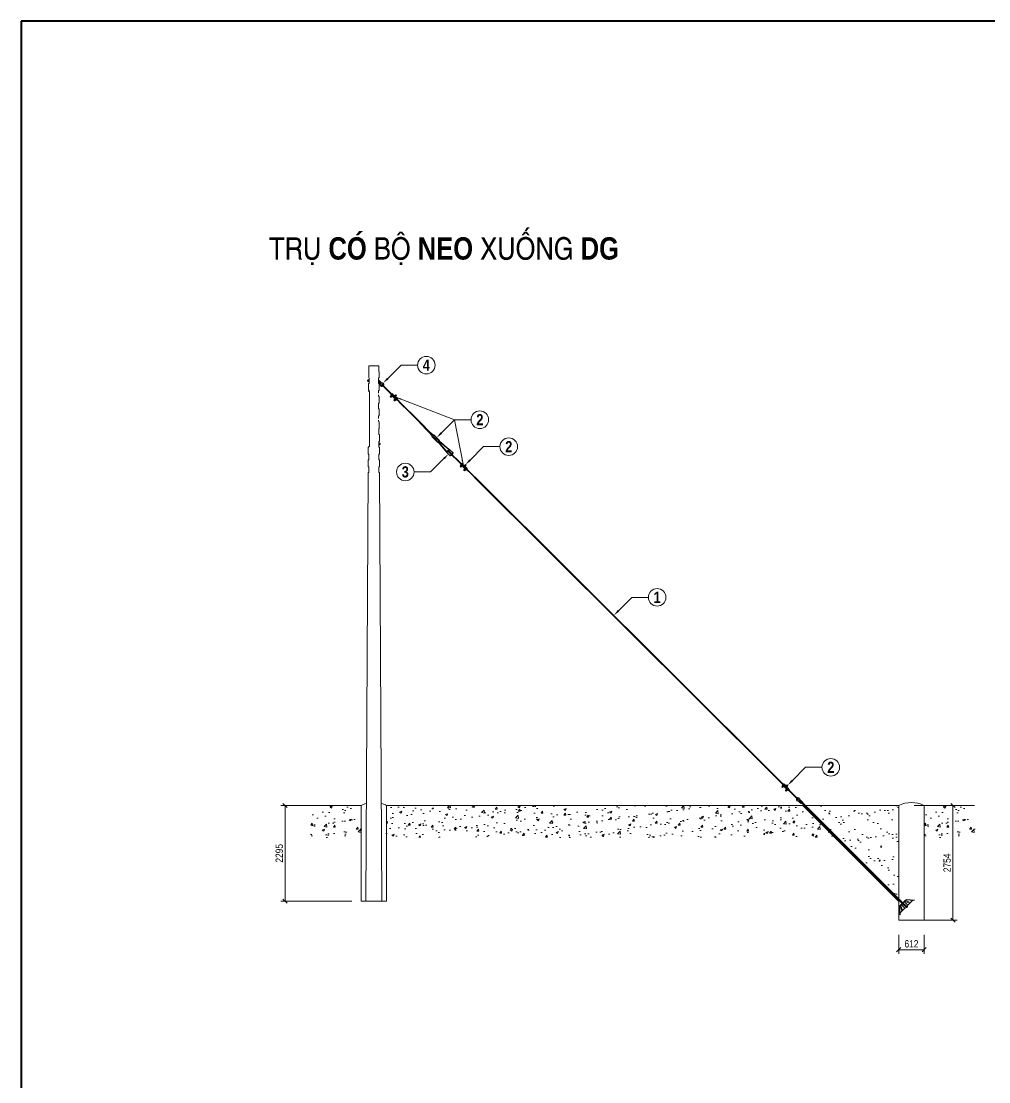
# Model space of a CAD drawing. Header units: millimetres. Extents: x 5654510 to 5731940, y 588357 to 647777.
# Drawn here: x 5682758 to 5687405, y 615711 to 620805 of the extents above; entities that cross this region are included whole.
import ezdxf

# ---------------------------------------------------------------- set-up
doc = ezdxf.new("R2010")
doc.units = ezdxf.units.MM
doc.header["$LTSCALE"] = 120
doc.header["$MEASUREMENT"] = 0
doc.layers.get('Defpoints').update_dxf_attribs({"lineweight": 0})
for name, color, linetype, lineweight in [('Duongchitiet', 3, 'Continuous', 25), ('Duongcoban', 4, 'Continuous', 30), ('Duongkichthuoc', 1, 'Continuous', 0)]:
    doc.layers.add(name, color=color, linetype=linetype, lineweight=lineweight)
doc.styles.get("Standard").update_dxf_attribs({"font": 'VHELVCN.TTF'})
doc.dimstyles.new('ISO-100', dxfattribs={"dimtxt": 35, "dimasz": 20, "dimexe": 20, "dimexo": 70, "dimgap": 10, "dimtad": 1, "dimtoh": 1, "dimdec": 0, "dimlfac": 5, "dimrnd": 1, "dimtxsty": 'Standard', "dimblk": 'OBLIQUE', "dimcen": 2.5, "dimclrd": 1, "dimclre": 1, "dimclrt": 7, "dimadec": 0, "dimazin": 0, "dimtfac": 1, "dimtdec": 0, "dimtmove": 0, "dimatfit": 3, "dimfxl": 1, "dimlwd": 0, "dimlwe": 0, "dimarcsym": 0})

# ---------------------------------------------------------------- blocks, each defined once
blk = doc.blocks.new('_Oblique')
at = {"color": 0, "lineweight": -2}
blk.add_line((-0.5, -0.5), (0.5, 0.5), dxfattribs=at)
blk = doc.blocks.new('*D51')
at = {"layer": 'Defpoints', "color": 0}
for p in [(5686972.1, 616487), (5687094.5, 616487), (5687094.5, 616345.5)]:
    blk.add_point(p, dxfattribs=at)
at = {"layer": 'Duongkichthuoc', "color": 1, "lineweight": 0}
for p, q in [((5686972.1, 616417), (5686972.1, 616325.5)), ((5687094.5, 616417), (5687094.5, 616325.5)), ((5686972.1, 616345.5), (5687094.5, 616345.5))]:
    blk.add_line(p, q, dxfattribs=at)
at = {"layer": 'Duongkichthuoc', "color": 1, "lineweight": 0, "xscale": 20, "yscale": 20, "zscale": 20, "rotation": 180}
blk.add_blockref('_Oblique', (5686972.1, 616345.5), dxfattribs=at)
at = {"layer": 'Duongkichthuoc', "color": 1, "lineweight": 0, "xscale": 20, "yscale": 20, "zscale": 20}
blk.add_blockref('_Oblique', (5687094.5, 616345.5), dxfattribs=at)
at = {"layer": 'Duongkichthuoc', "color": 7, "lineweight": 9, "insert": (5687033.3, 616373.4), "char_height": 35, "attachment_point": 5}
blk.add_mtext('612', dxfattribs=at)
blk = doc.blocks.new('*D52')
at = {"color": 1, "lineweight": 0}
for p, q in [((5687046.4, 617037.8), (5687252.5, 617037.8)), ((5687232.5, 617037.8), (5687232.5, 616487)), ((5687046.4, 616487), (5687252.5, 616487))]:
    blk.add_line(p, q, dxfattribs=at)
at = {"layer": 'Defpoints', "color": 0}
for p in [(5686976.4, 617037.8), (5686976.4, 616487), (5687232.5, 616487)]:
    blk.add_point(p, dxfattribs=at)
at = {"color": 1, "lineweight": 0, "xscale": 20, "yscale": 20, "zscale": 20}
for p, rotation in [((5687232.5, 617037.8), 90), ((5687232.5, 616487), 270)]:
    blk.add_blockref('_Oblique', p, dxfattribs=dict(at, rotation=rotation))
at = {"color": 7, "lineweight": 9, "insert": (5687204.6, 616762.4), "char_height": 35, "attachment_point": 5, "rotation": 90}
blk.add_mtext('2754', dxfattribs=at)
blk = doc.blocks.new('*D55')
at = {"color": 1, "lineweight": 0}
for p, q in [((5684345.2, 617037.8), (5684005.3, 617037.8)), ((5684025.3, 617037.8), (5684025.3, 616578.8)), ((5684345.2, 616578.8), (5684005.3, 616578.8))]:
    blk.add_line(p, q, dxfattribs=at)
at = {"layer": 'Defpoints', "color": 0}
for p in [(5684415.2, 617037.8), (5684025.3, 616578.8), (5684415.2, 616578.8)]:
    blk.add_point(p, dxfattribs=at)
at = {"color": 1, "lineweight": 0, "xscale": 20, "yscale": 20, "zscale": 20}
for p, rotation in [((5684025.3, 617037.8), 90), ((5684025.3, 616578.8), 270)]:
    blk.add_blockref('_Oblique', p, dxfattribs=dict(at, rotation=rotation))
at = {"color": 7, "lineweight": 9, "insert": (5683997.4, 616808.3), "char_height": 35, "attachment_point": 5, "rotation": 90}
blk.add_mtext('2295', dxfattribs=at)

msp = doc.modelspace()

# ---------------------------------------------------------------- hatches: boundary and pattern name
at = {"lineweight": 9}
h = msp.add_hatch(dxfattribs=at)
h.set_pattern_fill('AR-CONC', color=0, scale=15.30081, style=0)
h.set_pattern_definition([(50, (5683080.55, 604581.62), (109.7466, -9.6016), [11.4756, -126.2317]), (355, (5683080.55, 604581.62), (-21.2301, 115.0915), [9.1805, -100.9853]), (100.4514, (5683089.7, 604580.82), (88.5166, 105.4898), [9.7528, -107.2804]), (46.1842, (5683080.55, 604612.22), (163.2965, -25.3257), [17.2134, -189.3475]), (96.6356, (5683094.16, 604610.1), (143.011, 149.048), [14.6291, -160.9206]), (351.1842, (5683080.55, 604612.22), (143.0108, 149.048), [13.7707, -151.478]), (21, (5683095.85, 604604.57), (91.3316, -61.60395), [11.4756, -126.2317]), (326, (5683095.85, 604604.57), (37.2292, 110.9538), [9.1805, -100.9853]), (71.4514, (5683103.46, 604599.43), (128.5609, 49.3498), [9.7528, -107.2804]), (37.5, (5683080.552, 604581.616), (1.86056, 50.93546), [0, -99.76128, 0, -102.51543, 0, -101.36786]), (7.5, (5683080.55, 604581.616), (40.25177, 60.34819), [0, -58.4491, 0, -97.46616, 0, -38.63454]), (327.5, (5683046.43, 604581.616), (81.67916, -3.45108), [0, -38.25202, 0, -119.3463, 0, -158.36338]), (317.5, (5683031.13, 604581.616), (89.2322, 15.31687), [0, -49.72763, 0, -79.2582, 0, -112.46095])])
h.paths.add_polyline_path([(5684148.84, 617037.79), (5684390.39, 617037.79), (5684390.39, 616884.78), (5684148.84, 616884.78)])
h = msp.add_hatch(dxfattribs=at)
h.set_pattern_fill('AR-CONC', color=0, scale=15.30081, style=0)
h.set_pattern_definition([(50, (5680958.71, 604581.62), (109.7466, -9.6016), [11.4756, -126.2317]), (355, (5680958.71, 604581.62), (-21.2301, 115.0915), [9.1805, -100.9853]), (100.4514, (5680967.86, 604580.82), (88.5166, 105.4898), [9.7528, -107.2804]), (46.1842, (5680958.71, 604612.22), (163.2965, -25.3257), [17.2134, -189.3475]), (96.6356, (5680972.32, 604610.1), (143.011, 149.048), [14.6291, -160.9206]), (351.1842, (5680958.71, 604612.22), (143.0108, 149.048), [13.7707, -151.478]), (21, (5680974.01, 604604.57), (91.3316, -61.60395), [11.4756, -126.2317]), (326, (5680974.01, 604604.57), (37.2292, 110.9538), [9.1805, -100.9853]), (71.4514, (5680981.62, 604599.43), (128.5609, 49.3498), [9.7528, -107.2804]), (37.5, (5680958.712, 604581.616), (1.86056, 50.93546), [0, -99.76128, 0, -102.51543, 0, -101.36786]), (7.5, (5680958.71, 604581.616), (40.25177, 60.34819), [0, -58.4491, 0, -97.46616, 0, -38.63454]), (327.5, (5680924.59, 604581.616), (81.67916, -3.45108), [0, -38.25202, 0, -119.34632, 0, -158.36338]), (317.5, (5680909.29, 604581.616), (89.2322, 15.31687), [0, -49.72763, 0, -79.2582, 0, -112.46095])])
h.paths.add_polyline_path([(5684512.8, 617037.79), (5686511.86, 617037.79), (5686664.87, 616884.78), (5684512.8, 616884.78)])
h = msp.add_hatch(dxfattribs=at)
h.set_pattern_fill('AR-SAND', color=0, scale=45.902429, style=0)
h.set_pattern_definition([(37.5, (5680958.71, 604581.616), (-2.89155, 88.4459), [0, -69.7717, 0, -78.03413, 0, -74.59145]), (7.5, (5680958.71, 604581.62), (81.237, 129.5434), [0, -37.64, 0, -62.88633, 0, -24.09878]), (327.5, (5680902.25, 604581.616), (142.94668, 0.25976), [0, -22.9512, 0, -82.62437, 0, -107.8707]), (317.5, (5680902.25, 604581.62), (137.9885, 40.2874), [0, -11.4756, 0, -54.16487, 0, -61.96828])])
h.paths.add_polyline_path([(5686972.12, 617037.79), (5686511.86, 617037.79), (5686972.12, 616577.52)])
h = msp.add_hatch(dxfattribs=at)
h.set_pattern_fill('AR-CONC', color=0, scale=15.30081, style=0)
h.set_pattern_definition([(50, (5686026.24, 604581.62), (109.7466, -9.6016), [11.4756, -126.2317]), (355, (5686026.24, 604581.62), (-21.2301, 115.0915), [9.1805, -100.9853]), (100.4514, (5686035.39, 604580.82), (88.5166, 105.4898), [9.7528, -107.2804]), (46.1842, (5686026.24, 604612.22), (163.2965, -25.3257), [17.2134, -189.3475]), (96.6356, (5686039.85, 604610.1), (143.011, 149.048), [14.6291, -160.9206]), (351.1842, (5686026.24, 604612.22), (143.0108, 149.048), [13.7707, -151.478]), (21, (5686041.54, 604604.57), (91.3316, -61.60395), [11.4756, -126.2317]), (326, (5686041.54, 604604.57), (37.2292, 110.9538), [9.1805, -100.9853]), (71.4514, (5686049.15, 604599.43), (128.5609, 49.3498), [9.7528, -107.2804]), (37.5, (5686026.242, 604581.616), (1.86056, 50.93546), [0, -99.76128, 0, -102.51543, 0, -101.36786]), (7.5, (5686026.24, 604581.616), (40.25177, 60.34819), [0, -58.4491, 0, -97.46616, 0, -38.63454]), (327.5, (5685992.12, 604581.616), (81.67916, -3.45108), [0, -38.25202, 0, -119.3463, 0, -158.36338]), (317.5, (5685976.82, 604581.616), (89.2322, 15.31687), [0, -49.72763, 0, -79.2582, 0, -112.46095])])
h.paths.add_polyline_path([(5687094.53, 617037.79), (5687336.08, 617037.79), (5687336.08, 616884.78), (5687094.53, 616884.78)])

# ---------------------------------------------------------------- linework, layer by layer
at = {"color": 0, "lineweight": 9}
for p, q in [((5686511.86, 617037.79), (5686972.12, 616577.52)), ((5686972.12, 617037.79), (5686972.12, 616486.96)), ((5687094.53, 616486.96), (5687094.53, 617037.79)), ((5686972.12, 616486.96), (5687094.53, 616486.96))]:
    msp.add_line(p, q, dxfattribs=at)
at = {"lineweight": 40}
msp.add_lwpolyline([(5682758.16, 620804.81), (5682758.16, 610617.12), (5697166.47, 610617.12), (5697166.47, 620804.81)], close=True, dxfattribs=at)
at = {"color": 0, "lineweight": 9}
msp.add_circle((5685812.12, 618037.73), 42.3, dxfattribs=at)
msp.add_arc((5687033.32, 616913.49), 138.55, 63.7841, 116.2159, dxfattribs=at)
at = {"layer": 'Duongchitiet', "color": 0, "lineweight": 9}
for p, q in [((5684427.11, 619149.3), (5684426.8, 619094.22)), ((5684427.11, 619149.3), (5684476.07, 619149.3)), ((5684476.07, 619149.3), (5684476.39, 619094.22)), ((5684421.56, 619081.35), (5684421.25, 619081.04)), ((5684421.25, 619076.76), (5684421.25, 619081.04)), ((5684421.56, 619076.45), (5684421.25, 619076.76)), ((5684421.56, 619081.35), (5684424.76, 619081.35)), ((5684424.76, 619076.45), (5684421.56, 619076.45)), ((5684424.76, 619082.08), (5684424.76, 619075.72)), ((5684428.68, 619083.14), (5684425.09, 619083.14)), ((5684428.68, 619081.02), (5684425.09, 619081.02)), ((5684428.68, 619076.78), (5684425.09, 619076.78)), ((5684428.68, 619074.66), (5684425.09, 619074.66)), ((5684426.63, 619063.62), (5684426.45, 619033.01)), ((5684426.63, 619063.62), (5684429.7, 619066.66)), ((5684426.8, 619094.22), (5684429.84, 619091.14)), ((5684429.01, 619071.25), (5684429.01, 619086.55)), ((5684429.01, 619086.55), (5684429.77, 619086.55)), ((5684429.01, 619082.08), (5684429.01, 619075.72)), ((5684429.77, 619071.25), (5684429.01, 619071.25)), ((5684429.73, 619071.25), (5684429.7, 619066.66)), ((5684429.84, 619091.14), (5684429.77, 619078.9)), ((5684429.77, 619086.55), (5684429.77, 619071.25)), ((5684476.39, 619094.22), (5684473.34, 619091.14)), ((5684473.34, 619091.14), (5684473.48, 619066.66)), ((5684476.56, 619063.62), (5684473.48, 619066.66)), ((5684483.71, 619066.16), (5684473.96, 619075.91)), ((5684479.49, 619070.38), (5684476.03, 619066.92)), ((5684480.25, 619062.7), (5684476.03, 619066.92)), ((5684476.56, 619063.62), (5684476.73, 619033.01)), ((5684477.42, 619079.38), (5684487.18, 619069.62)), ((5684483.71, 619066.16), (5684479.39, 619070.49)), ((5684481.04, 619061.33), (5684482.21, 619056.99)), ((5684485.77, 619062.6), (5684486.94, 619058.25)), ((5684487.28, 619064.1), (5684491.62, 619062.94)), ((5684488.55, 619068.83), (5684492.89, 619067.67)), ((5684491.37, 619057), (5684534.73, 619013.81)), ((5684536.24, 619015.33), (5684492.88, 619058.51)), ((5684426.45, 619033.01), (5684429.5, 619029.94)), ((5684426.49, 619025.63), (5684430.16, 619025.63)), ((5684429.5, 619029.94), (5684429.47, 619025.63)), ((5684430.16, 619025.63), (5684430.16, 618762.46)), ((5684430.16, 619025.63), (5684430.16, 618762.46)), ((5684476.73, 619033.01), (5684473.69, 619029.94)), ((5684473.69, 619029.94), (5684473.76, 619017.7)), ((5684473.8, 619010.05), (5684473.83, 619005.46)), ((5684476.9, 619002.41), (5684473.83, 619005.46)), ((5684533.98, 619005.45), (5684530.71, 619002.17)), ((5684530.71, 619001.73), (5684534.2, 619005.23)), ((5684535.47, 619009.49), (5684532.94, 619006.94)), ((5684535.33, 619014.41), (5684533.17, 619012.24)), ((5684533.17, 619012.24), (5684561.36, 618984.17)), ((5684537.97, 619001.47), (5684533.46, 619005.96)), ((5684536.97, 619007.99), (5684534.44, 619005.45)), ((5684563.52, 618986.34), (5684535.33, 619014.41)), ((5684537.8, 619016.89), (5684535.64, 619014.72)), ((5684535.64, 619014.72), (5684563.83, 618986.65)), ((5684540.96, 619004.48), (5684536.46, 619008.97)), ((5684539.98, 619005), (5684537.45, 619002.45)), ((5684565.99, 618988.82), (5684537.8, 619016.89)), ((5684549.28, 619005.92), (5684551.81, 619008.47)), ((5684549.8, 619004.94), (5684554.31, 619000.45)), ((5684550.78, 619004.43), (5684553.32, 619006.97)), ((5684552.8, 619007.95), (5684557.3, 619003.46)), ((5684556.58, 619010.71), (5684553.32, 619007.43)), ((5684557.02, 619010.72), (5684553.53, 619007.22)), ((5684560.05, 619007.69), (5684556.57, 619004.2)), ((5684556.58, 619010.71), (5684557.02, 619010.72)), ((5684556.78, 619003.98), (5684560.05, 619007.26)), ((5684560.05, 619007.69), (5684557.02, 619010.72)), ((5684560.05, 619007.26), (5684560.05, 619007.69)), ((5684477.08, 618971.81), (5684474.03, 618968.73)), ((5684474.03, 618968.73), (5684474.17, 618944.25)), ((5684476.9, 619002.41), (5684477.08, 618971.81)), ((5684530.71, 619002.17), (5684530.71, 619001.73)), ((5684530.71, 619001.73), (5684533.75, 618998.71)), ((5684533.75, 618998.71), (5684537.23, 619002.21)), ((5684534.18, 618998.71), (5684533.75, 618998.71)), ((5684534.18, 618998.71), (5684537.45, 619001.99)), ((5684541.48, 619003.5), (5684538.95, 619000.96)), ((5684550.43, 618995.06), (5684544.42, 619001.04)), ((5684551.41, 618988.09), (5684548.14, 618984.81)), ((5684548.14, 618984.38), (5684551.62, 618987.87)), ((5684548.14, 618984.81), (5684548.14, 618984.38)), ((5684548.14, 618984.38), (5684551.18, 618981.35)), ((5684552.9, 618992.13), (5684550.37, 618989.59)), ((5684555.39, 618984.12), (5684550.89, 618988.61)), ((5684551.18, 618981.35), (5684554.66, 618984.85)), ((5684551.61, 618981.35), (5684551.18, 618981.35)), ((5684551.61, 618981.35), (5684554.88, 618984.63)), ((5684554.4, 618990.63), (5684551.87, 618988.09)), ((5684553.79, 619001.44), (5684556.32, 619003.98)), ((5684558.39, 618987.13), (5684553.88, 618991.61)), ((5684557.41, 618987.64), (5684554.87, 618985.1)), ((5684555.29, 618999.94), (5684557.82, 619002.48)), ((5684558.91, 618986.15), (5684556.38, 618983.6)), ((5684557.76, 618997.01), (5684563.77, 618991.03)), ((5684561.36, 618984.17), (5684563.52, 618986.34)), ((5684562.92, 618985.74), (5684581.51, 618967.22)), ((5684563.83, 618986.65), (5684565.99, 618988.82)), ((5684582.62, 618969.13), (5684564.43, 618987.25)), ((5684582.62, 618969.13), (5684564.43, 618987.25)), ((5684582.59, 618969.09), (5684581.5, 618967.2)), ((5684581.73, 618967), (5684583.14, 618965.6)), ((5684582.85, 618968.94), (5684581.76, 618967.05)), ((5684584.25, 618967.52), (5684582.84, 618968.92)), ((5684584.25, 618967.52), (5684582.84, 618968.92)), ((5684584.21, 618967.47), (5684583.13, 618965.58)), ((5684583.35, 618965.38), (5684584.76, 618963.98)), ((5684584.48, 618967.32), (5684583.39, 618965.43)), ((5684585.88, 618965.9), (5684584.47, 618967.3)), ((5684585.84, 618965.85), (5684584.75, 618963.96)), ((5684584.98, 618963.76), (5684586.39, 618962.36)), ((5684586.1, 618965.7), (5684585.02, 618963.81)), ((5684587.5, 618964.28), (5684586.09, 618965.68)), ((5684587.47, 618964.23), (5684586.38, 618962.34)), ((5684586.61, 618962.14), (5684588.02, 618960.74)), ((5684587.73, 618964.08), (5684586.64, 618962.19)), ((5684589.13, 618962.66), (5684587.72, 618964.06)), ((5684589.09, 618962.61), (5684588, 618960.72)), ((5684588.23, 618960.52), (5684589.64, 618959.12)), ((5684589.36, 618962.46), (5684588.27, 618960.57)), ((5684590.75, 618961.04), (5684589.35, 618962.44)), ((5684590.72, 618960.99), (5684589.63, 618959.1)), ((5684589.86, 618958.91), (5684591.27, 618957.5)), ((5684590.98, 618960.84), (5684589.9, 618958.95)), ((5684592.38, 618959.42), (5684590.97, 618960.82)), ((5684592.34, 618959.37), (5684591.26, 618957.48)), ((5684591.48, 618957.29), (5684592.89, 618955.88)), ((5684592.61, 618959.22), (5684591.52, 618957.33)), ((5684594.01, 618957.8), (5684592.6, 618959.2)), ((5684593.97, 618957.75), (5684592.88, 618955.86)), ((5684593.11, 618955.67), (5684594.52, 618954.26)), ((5684594.24, 618957.6), (5684593.15, 618955.71)), ((5684595.63, 618956.18), (5684594.22, 618957.58)), ((5684595.6, 618956.13), (5684594.51, 618954.24)), ((5684594.74, 618954.05), (5684596.15, 618952.64)), ((5684595.86, 618955.98), (5684594.77, 618954.09)), ((5684597.26, 618954.56), (5684595.85, 618955.96)), ((5684597.22, 618954.52), (5684596.14, 618952.62)), ((5684597.49, 618954.36), (5684596.4, 618952.47)), ((5684598.89, 618952.94), (5684597.48, 618954.34)), ((5684477.25, 618941.21), (5684474.17, 618944.25)), ((5684477.42, 618910.61), (5684474.38, 618907.53)), ((5684474.38, 618907.53), (5684474.44, 618896.35)), ((5684477.25, 618941.21), (5684477.42, 618910.61)), ((5684596.36, 618952.43), (5684597.77, 618951.02)), ((5684598.85, 618952.9), (5684597.76, 618951)), ((5684597.99, 618950.81), (5684599.4, 618949.4)), ((5684597.99, 618950.81), (5684599.4, 618949.4)), ((5684599.11, 618952.74), (5684598.03, 618950.85)), ((5684600.51, 618951.32), (5684599.1, 618952.72)), ((5684600.47, 618951.28), (5684599.39, 618949.38)), ((5684599.62, 618949.19), (5684646.28, 618902.72)), ((5684600.74, 618951.12), (5684599.65, 618949.23)), ((5684647.79, 618904.23), (5684600.73, 618951.1)), ((5684698.33, 618850.87), (5684646.28, 618902.71)), ((5684699.45, 618852.79), (5684647.79, 618904.23)), ((5684474.49, 618888.7), (5684474.52, 618883.05)), ((5684477.6, 618880.01), (5684474.52, 618883.05)), ((5684477.6, 618880.01), (5684477.77, 618849.41)), ((5684697.23, 618848.94), (5684693.59, 618852.57)), ((5684699.41, 618852.74), (5684697.21, 618848.91)), ((5684699.68, 618852.59), (5684697.48, 618848.76)), ((5684701.07, 618851.17), (5684699.67, 618852.57)), ((5684477.77, 618849.41), (5684474.73, 618846.33)), ((5684474.73, 618846.33), (5684474.87, 618821.85)), ((5684477.94, 618818.81), (5684474.87, 618821.85)), ((5684477.94, 618818.81), (5684478.12, 618788.21)), ((5684698.85, 618847.32), (5684697.45, 618848.72)), ((5684699.96, 618849.25), (5684698.56, 618850.64)), ((5684701.04, 618851.12), (5684698.84, 618847.29)), ((5684700.48, 618845.71), (5684699.08, 618847.1)), ((5684701.3, 618850.97), (5684699.1, 618847.14)), ((5684701.58, 618847.63), (5684700.18, 618849.02)), ((5684702.66, 618849.5), (5684700.46, 618845.68)), ((5684702.11, 618844.09), (5684700.7, 618845.48)), ((5684702.93, 618849.35), (5684700.73, 618845.52)), ((5684702.7, 618849.55), (5684701.29, 618850.95)), ((5684703.21, 618846.01), (5684701.81, 618847.4)), ((5684704.29, 618847.89), (5684702.09, 618844.06)), ((5684703.73, 618842.47), (5684702.33, 618843.86)), ((5684704.56, 618847.73), (5684702.35, 618843.9)), ((5684704.33, 618847.93), (5684702.92, 618849.33)), ((5684704.84, 618844.39), (5684703.44, 618845.78)), ((5684705.92, 618846.27), (5684703.72, 618842.44)), ((5684705.36, 618840.85), (5684703.96, 618842.24)), ((5684706.18, 618846.11), (5684703.98, 618842.28)), ((5684705.95, 618846.31), (5684704.54, 618847.71)), ((5684706.46, 618842.77), (5684705.06, 618844.16)), ((5684707.54, 618844.65), (5684705.34, 618840.82)), ((5684706.99, 618839.23), (5684705.58, 618840.62)), ((5684707.81, 618844.49), (5684705.61, 618840.66)), ((5684707.58, 618844.69), (5684706.17, 618846.09)), ((5684708.09, 618841.15), (5684706.69, 618842.54)), ((5684709.17, 618843.03), (5684706.97, 618839.2)), ((5684708.61, 618837.61), (5684707.21, 618839)), ((5684709.43, 618842.87), (5684707.23, 618839.04)), ((5684709.21, 618843.07), (5684707.8, 618844.47)), ((5684709.72, 618839.53), (5684708.31, 618840.92)), ((5684710.8, 618841.41), (5684708.59, 618837.58)), ((5684710.24, 618835.99), (5684708.84, 618837.38)), ((5684711.06, 618841.25), (5684708.86, 618837.42)), ((5684710.83, 618841.45), (5684709.42, 618842.85)), ((5684711.34, 618837.91), (5684709.94, 618839.3)), ((5684712.42, 618839.79), (5684710.22, 618835.96)), ((5684711.86, 618834.37), (5684710.46, 618835.76)), ((5684712.69, 618839.63), (5684710.49, 618835.81)), ((5684712.46, 618839.83), (5684711.05, 618841.23)), ((5684712.97, 618836.29), (5684711.57, 618837.69)), ((5684714.05, 618838.17), (5684711.85, 618834.34)), ((5684713.49, 618832.75), (5684712.09, 618834.14)), ((5684714.31, 618838.02), (5684712.11, 618834.19)), ((5684714.08, 618838.21), (5684712.68, 618839.61)), ((5684714.59, 618834.67), (5684713.19, 618836.07)), ((5684715.67, 618836.55), (5684713.47, 618832.72)), ((5684715.12, 618831.13), (5684713.71, 618832.53)), ((5684715.94, 618836.4), (5684713.74, 618832.57)), ((5684715.71, 618836.59), (5684714.3, 618838)), ((5684715.2, 618831.05), (5684714.53, 618831.71)), ((5684716.22, 618833.05), (5684714.82, 618834.45)), ((5684717.3, 618834.93), (5684715.1, 618831.1)), ((5684715.6, 618830.65), (5684715.34, 618830.91)), ((5684717.57, 618834.78), (5684715.36, 618830.95)), ((5684730.96, 618812.91), (5684715.86, 618830.34)), ((5684717.34, 618834.97), (5684715.93, 618836.38)), ((5684716.71, 618832.56), (5684716.44, 618832.83)), ((5684716.71, 618832.56), (5684716.44, 618832.83)), ((5684732.58, 618814.31), (5684717.48, 618831.74)), ((5684735.03, 618816.77), (5684717.53, 618831.8)), ((5684718.22, 618834.08), (5684717.55, 618834.75)), ((5684736.43, 618818.39), (5684718.93, 618833.42)), ((5684739.21, 618818.8), (5684730.57, 618810.12)), ((5684730.57, 618810.12), (5684758.76, 618782.05)), ((5684732.12, 618811.68), (5684731.84, 618811.97)), ((5684733.63, 618813.2), (5684733.35, 618813.48)), ((5684736.14, 618815.72), (5684735.86, 618816.01)), ((5684737.65, 618817.24), (5684737.37, 618817.52)), ((5684767.39, 618790.72), (5684739.21, 618818.8)), ((5684747.88, 618804.52), (5684744.88, 618801.51)), ((5684744.88, 618801.51), (5684745.99, 618797.42)), ((5684751.97, 618803.43), (5684747.88, 618804.52)), ((5684753.08, 618799.33), (5684751.97, 618803.43)), ((5684424.9, 618757.6), (5684424.72, 618727)), ((5684424.9, 618757.6), (5684427.97, 618760.65)), ((5684430.16, 618762.46), (5684426.49, 618762.46)), ((5684427.98, 618762.46), (5684427.97, 618760.65)), ((5684478.12, 618788.21), (5684475.07, 618785.13)), ((5684475.07, 618785.13), (5684475.13, 618774.37)), ((5684475.9, 618782.02), (5684475.13, 618782.02)), ((5684475.13, 618782.02), (5684475.13, 618766.72)), ((5684475.13, 618766.72), (5684475.9, 618766.72)), ((5684475.18, 618766.72), (5684475.21, 618760.65)), ((5684478.29, 618757.6), (5684475.21, 618760.65)), ((5684475.9, 618766.72), (5684475.9, 618782.02)), ((5684475.9, 618777.55), (5684475.9, 618771.19)), ((5684476.23, 618778.61), (5684479.82, 618778.61)), ((5684476.23, 618776.49), (5684479.82, 618776.49)), ((5684476.23, 618772.25), (5684479.82, 618772.25)), ((5684476.23, 618770.13), (5684479.82, 618770.13)), ((5684478.29, 618757.6), (5684478.46, 618727)), ((5684480.14, 618777.55), (5684480.14, 618771.19)), ((5684482.03, 618776.61), (5684480.14, 618776.61)), ((5684480.14, 618771.71), (5684482.03, 618771.71)), ((5684482.03, 618776.61), (5684482.34, 618776.3)), ((5684482.03, 618771.71), (5684482.34, 618772.02)), ((5684482.34, 618772.02), (5684482.34, 618776.3)), ((5684745.99, 618797.42), (5684750.09, 618796.33)), ((5684750.09, 618796.33), (5684753.08, 618799.33)), ((5684758.76, 618782.05), (5684767.39, 618790.72)), ((5684760.3, 618783.6), (5684801.16, 618735.65)), ((5684761.82, 618785.13), (5684802.19, 618737.75)), ((5684764.33, 618787.65), (5684811.87, 618747.47)), ((5684765.85, 618789.17), (5684813.96, 618748.51)), ((5684424.55, 618696.4), (5684427.63, 618699.44)), ((5684424.72, 618727), (5684427.77, 618723.93)), ((5684427.77, 618723.93), (5684427.63, 618699.44)), ((5684478.46, 618727), (5684475.42, 618723.93)), ((5684475.42, 618723.93), (5684475.56, 618699.44)), ((5684478.64, 618696.4), (5684475.56, 618699.44)), ((5684801.68, 618734.12), (5684818.19, 618717.67)), ((5684815.86, 618747.64), (5684802.03, 618733.77)), ((5684809.65, 618736.12), (5684822.83, 618723.03)), ((5684810.8, 618737.34), (5684869.85, 618678.53)), ((5684871.36, 618680.05), (5684812.38, 618738.79)), ((5684813.54, 618740.02), (5684826.69, 618726.9)), ((5684832.01, 618731.55), (5684815.5, 618747.99)), ((5684822.83, 618723.03), (5684817.84, 618718.02)), ((5684831.66, 618731.9), (5684826.68, 618726.9)), ((5684424.55, 618696.4), (5684424.38, 618665.8)), ((5684424.38, 618665.8), (5684427.42, 618662.72)), ((5684427.42, 618662.72), (5684427.28, 618638.24)), ((5684478.81, 618665.8), (5684475.77, 618662.72)), ((5684475.77, 618662.72), (5684475.9, 618638.24)), ((5684478.64, 618696.4), (5684478.81, 618665.8)), ((5684869.1, 618670.17), (5684865.83, 618666.89)), ((5684865.83, 618666.46), (5684869.32, 618669.96)), ((5684865.83, 618666.89), (5684865.83, 618666.46)), ((5684865.83, 618666.46), (5684868.87, 618663.44)), ((5684870.59, 618674.21), (5684868.06, 618671.67)), ((5684870.45, 618679.14), (5684868.29, 618676.97)), ((5684868.29, 618676.97), (5684896.48, 618648.9)), ((5684873.09, 618666.2), (5684868.58, 618670.69)), ((5684868.87, 618663.44), (5684872.35, 618666.93)), ((5684869.3, 618663.44), (5684868.87, 618663.44)), ((5684869.3, 618663.44), (5684872.57, 618666.72)), ((5684872.1, 618672.72), (5684869.56, 618670.17)), ((5684898.64, 618651.06), (5684870.45, 618679.14)), ((5684872.92, 618681.62), (5684870.77, 618679.45)), ((5684870.77, 618679.45), (5684898.95, 618651.38)), ((5684876.08, 618669.21), (5684871.58, 618673.7)), ((5684875.1, 618669.72), (5684872.57, 618667.18)), ((5684901.11, 618653.55), (5684872.92, 618681.62)), ((5684876.6, 618668.23), (5684874.07, 618665.69)), ((5684885.55, 618659.78), (5684879.54, 618665.77)), ((5684886.53, 618652.82), (5684883.26, 618649.54)), ((5684883.26, 618649.1), (5684886.74, 618652.6)), ((5684883.26, 618649.54), (5684883.26, 618649.1)), ((5684883.26, 618649.1), (5684886.3, 618646.08)), ((5684884.4, 618670.65), (5684886.94, 618673.19)), ((5684884.92, 618669.67), (5684889.43, 618665.18)), ((5684888.02, 618656.86), (5684885.49, 618654.31)), ((5684885.91, 618669.15), (5684888.44, 618671.7)), ((5684890.52, 618648.84), (5684886.01, 618653.33)), ((5684886.3, 618646.08), (5684889.78, 618649.58)), ((5684886.73, 618646.08), (5684890, 618649.36)), ((5684889.52, 618655.36), (5684886.99, 618652.82)), ((5684887.92, 618672.68), (5684892.42, 618668.19)), ((5684891.7, 618675.44), (5684888.44, 618672.16)), ((5684892.14, 618675.44), (5684888.65, 618671.95)), ((5684888.91, 618666.16), (5684891.44, 618668.71)), ((5684893.51, 618651.85), (5684889, 618656.34)), ((5684892.53, 618652.37), (5684890, 618649.82)), ((5684890.41, 618664.67), (5684892.94, 618667.21)), ((5684894.03, 618650.87), (5684891.5, 618648.33)), ((5684895.17, 618672.42), (5684891.69, 618668.92)), ((5684891.7, 618675.44), (5684892.14, 618675.44)), ((5684891.91, 618668.71), (5684895.17, 618671.99)), ((5684895.17, 618672.42), (5684892.14, 618675.44)), ((5684892.89, 618661.74), (5684898.89, 618655.76)), ((5684895.17, 618671.99), (5684895.17, 618672.42)), ((5684896.48, 618648.9), (5684898.64, 618651.06)), ((5684898.04, 618650.46), (5684916.63, 618631.95)), ((5684898.95, 618651.38), (5684901.11, 618653.55)), ((5684917.74, 618633.86), (5684899.55, 618651.98)), ((5684917.74, 618633.86), (5684899.55, 618651.98)), ((5684424.2, 618635.2), (5684412.58, 616578.76)), ((5684424.2, 618635.2), (5684427.28, 618638.24)), ((5684478.98, 618635.2), (5684475.9, 618638.24)), ((5684478.98, 618635.2), (5684490.61, 616578.76)), ((5684886.73, 618646.08), (5684886.3, 618646.08)), ((5684917.71, 618633.82), (5684916.62, 618631.93)), ((5684916.85, 618631.73), (5684918.26, 618630.33)), ((5684917.97, 618633.67), (5684916.89, 618631.77)), ((5684919.37, 618632.24), (5684917.96, 618633.65)), ((5684919.37, 618632.24), (5684917.96, 618633.65)), ((5684919.33, 618632.2), (5684918.25, 618630.31)), ((5684918.47, 618630.11), (5684919.88, 618628.71)), ((5684919.6, 618632.05), (5684918.51, 618630.15)), ((5684921, 618630.62), (5684919.59, 618632.03)), ((5684920.96, 618630.58), (5684919.87, 618628.69)), ((5684920.1, 618628.49), (5684921.51, 618627.09)), ((5684921.23, 618630.43), (5684920.14, 618628.53)), ((5684922.62, 618629), (5684921.21, 618630.41)), ((5684922.59, 618628.96), (5684921.5, 618627.07)), ((5684921.73, 618626.87), (5684923.14, 618625.47)), ((5684922.85, 618628.81), (5684921.76, 618626.91)), ((5684924.25, 618627.38), (5684922.84, 618628.79)), ((5684924.21, 618627.34), (5684923.13, 618625.45)), ((5684923.35, 618625.25), (5684924.76, 618623.85)), ((5684924.48, 618627.19), (5684923.39, 618625.29)), ((5684925.88, 618625.76), (5684924.47, 618627.17)), ((5684925.84, 618625.72), (5684924.75, 618623.83)), ((5684924.98, 618623.63), (5684926.39, 618622.23)), ((5684926.1, 618625.57), (5684925.02, 618623.68)), ((5684927.5, 618624.14), (5684926.09, 618625.55)), ((5684927.47, 618624.1), (5684926.38, 618622.21)), ((5684926.61, 618622.01), (5684928.02, 618620.61)), ((5684927.73, 618623.95), (5684926.64, 618622.06)), ((5684929.13, 618622.52), (5684927.72, 618623.93)), ((5684929.09, 618622.48), (5684928, 618620.59)), ((5684928.23, 618620.39), (5684929.64, 618618.99)), ((5684929.36, 618622.33), (5684928.27, 618620.44)), ((5684930.75, 618620.9), (5684929.35, 618622.31)), ((5684930.72, 618620.86), (5684929.63, 618618.97)), ((5684929.86, 618618.77), (5684931.27, 618617.37)), ((5684930.98, 618620.71), (5684929.9, 618618.82)), ((5684932.38, 618619.29), (5684930.97, 618620.69)), ((5684932.34, 618619.24), (5684931.26, 618617.35)), ((5684931.48, 618617.15), (5684932.89, 618615.75)), ((5684932.61, 618619.09), (5684931.52, 618617.2)), ((5684934.01, 618617.67), (5684932.6, 618619.07)), ((5684933.97, 618617.62), (5684932.88, 618615.73)), ((5684933.11, 618615.53), (5684934.52, 618614.13)), ((5684933.11, 618615.53), (5684934.52, 618614.13)), ((5684934.24, 618617.47), (5684933.15, 618615.58)), ((5684935.63, 618616.05), (5684934.22, 618617.45)), ((5684935.6, 618616), (5684934.51, 618614.11)), ((5684934.74, 618613.91), (5686378.48, 617176.07)), ((5684935.86, 618615.85), (5684934.77, 618613.96)), ((5686380.39, 617177.19), (5684935.85, 618615.83)), ((5686380.41, 617177.21), (5686378.53, 617176.11)), ((5686380.57, 617176.94), (5686378.68, 617175.85)), ((5686380.11, 617174.45), (5686378.7, 617175.86)), ((5686382.04, 617175.59), (5686380.15, 617174.49)), ((5686382.19, 617175.32), (5686380.31, 617174.23)), ((5686381.74, 617172.83), (5686380.33, 617174.24)), ((5686380.61, 617176.98), (5686382.02, 617175.57)), ((5686383.67, 617173.97), (5686381.78, 617172.87)), ((5686383.82, 617173.7), (5686381.93, 617172.61)), ((5686383.36, 617171.21), (5686381.95, 617172.62)), ((5686382.24, 617175.36), (5686383.65, 617173.95)), ((5686385.29, 617172.35), (5686383.41, 617171.25)), ((5686385.45, 617172.08), (5686383.56, 617170.99)), ((5686384.99, 617169.59), (5686383.58, 617171)), ((5686383.86, 617173.74), (5686385.27, 617172.34)), ((5686386.92, 617170.73), (5686385.03, 617169.63)), ((5686387.07, 617170.46), (5686385.19, 617169.37)), ((5686385.49, 617172.12), (5686386.9, 617170.72)), ((5686387.12, 617170.5), (5686388.53, 617169.1)), ((5686386.61, 617167.98), (5686385.21, 617169.38)), ((5686388.55, 617169.11), (5686386.66, 617168.01)), ((5686388.7, 617168.84), (5686386.81, 617167.75)), ((5686388.24, 617166.36), (5686386.83, 617167.76)), ((5686390.17, 617167.49), (5686388.28, 617166.39)), ((5686390.33, 617167.22), (5686388.44, 617166.13)), ((5686389.87, 617164.74), (5686388.46, 617166.14)), ((5686388.74, 617168.88), (5686390.15, 617167.48)), ((5686391.8, 617165.87), (5686389.91, 617164.77)), ((5686391.95, 617165.6), (5686390.06, 617164.51)), ((5686391.49, 617163.12), (5686390.08, 617164.52)), ((5686390.37, 617167.26), (5686391.78, 617165.86)), ((5686393.42, 617164.25), (5686391.54, 617163.15)), ((5686393.58, 617163.98), (5686391.69, 617162.89)), ((5686393.12, 617161.5), (5686391.71, 617162.9)), ((5686391.99, 617165.64), (5686393.4, 617164.24)), ((5686395.05, 617162.63), (5686393.16, 617161.53)), ((5686395.2, 617162.36), (5686393.32, 617161.27)), ((5686394.75, 617159.88), (5686393.34, 617161.28)), ((5686393.62, 617164.02), (5686395.03, 617162.62)), ((5686396.68, 617161.01), (5686394.79, 617159.91)), ((5686396.83, 617160.75), (5686394.94, 617159.65)), ((5686396.37, 617158.26), (5686394.96, 617159.66)), ((5686395.25, 617162.4), (5686396.66, 617161)), ((5686398.3, 617159.39), (5686396.42, 617158.3)), ((5686398.46, 617159.13), (5686396.57, 617158.03)), ((5686415.18, 617139.53), (5686396.59, 617158.04)), ((5686396.87, 617160.78), (5686398.28, 617159.38)), ((5686396.87, 617160.78), (5686398.28, 617159.38)), ((5686398.5, 617159.16), (5686416.69, 617141.04)), ((5686398.5, 617159.16), (5686416.69, 617141.04)), ((5686410.85, 617128.2), (5686414.11, 617131.48)), ((5686410.85, 617127.77), (5686414.33, 617131.26)), ((5686410.85, 617128.2), (5686410.85, 617127.77)), ((5686413.88, 617124.74), (5686410.85, 617127.77)), ((5686415.61, 617135.52), (5686413.07, 617132.98)), ((5686413.59, 617132), (5686418.1, 617127.51)), ((5686413.62, 617137.96), (5686415.78, 617140.13)), ((5686441.81, 617109.89), (5686413.62, 617137.96)), ((5686413.88, 617124.74), (5686417.37, 617128.24)), ((5686414.32, 617124.74), (5686413.88, 617124.74)), ((5686417.58, 617128.02), (5686414.32, 617124.74)), ((5686417.11, 617134.02), (5686414.58, 617131.48)), ((5686415.78, 617140.13), (5686443.97, 617112.06)), ((5686416.09, 617140.44), (5686418.25, 617142.61)), ((5686444.28, 617112.37), (5686416.09, 617140.44)), ((5686416.59, 617135), (5686421.1, 617130.51)), ((5686420.11, 617131.03), (5686417.58, 617128.49)), ((5686418.25, 617142.61), (5686446.44, 617114.54)), ((5686421.62, 617129.53), (5686419.08, 617126.99)), ((5686426.48, 617134.42), (5686420.47, 617140.4)), ((5686424.55, 617127.07), (5686430.56, 617121.09)), ((5686429.42, 617131.96), (5686431.95, 617134.5)), ((5686434.44, 617126.49), (5686429.94, 617130.98)), ((5686430.92, 617130.46), (5686433.45, 617133)), ((5686437.44, 617129.5), (5686432.93, 617133.98)), ((5686433.45, 617133.47), (5686436.72, 617136.75)), ((5686437.15, 617136.75), (5686433.67, 617133.25)), ((5686433.92, 617127.47), (5686436.46, 617130.01)), ((5686435.42, 617125.97), (5686437.96, 617128.51)), ((5686440.19, 617133.72), (5686436.7, 617130.23)), ((5686436.72, 617136.75), (5686437.15, 617136.75)), ((5686440.19, 617133.29), (5686436.92, 617130.01)), ((5686437.15, 617136.75), (5686440.19, 617133.72)), ((5686440.19, 617133.29), (5686440.19, 617133.72)), ((5686428.27, 617110.84), (5686431.54, 617114.12)), ((5686428.27, 617110.41), (5686431.76, 617113.91)), ((5686428.27, 617110.84), (5686428.27, 617110.41)), ((5686431.31, 617107.39), (5686428.27, 617110.41)), ((5686433.04, 617118.16), (5686430.5, 617115.62)), ((5686431.02, 617114.64), (5686435.53, 617110.15)), ((5686431.31, 617107.39), (5686434.79, 617110.88)), ((5686431.74, 617107.39), (5686431.31, 617107.39)), ((5686435.01, 617110.67), (5686431.74, 617107.39)), ((5686434.54, 617116.67), (5686432, 617114.12)), ((5686434.02, 617117.65), (5686438.52, 617113.16)), ((5686437.54, 617113.67), (5686435.01, 617111.13)), ((5686439.04, 617112.18), (5686436.51, 617109.63)), ((5686443.97, 617112.06), (5686441.81, 617109.89)), ((5686486.73, 617068.27), (5686443.37, 617111.45)), ((5686446.44, 617114.54), (5686444.28, 617112.37)), ((5686444.88, 617112.97), (5686488.25, 617069.78)), ((5686499.03, 617065.02), (5686497.86, 617069.36)), ((5684045.17, 617037.79), (5684390.39, 617037.79)), ((5684512.8, 617037.79), (5686972.12, 617037.79)), ((5686491.52, 617057.51), (5686487.18, 617058.68)), ((5686492.79, 617062.24), (5686488.45, 617063.41)), ((5686492.89, 617056.72), (5686502.15, 617047.47)), ((5686494.3, 617063.75), (5686493.13, 617068.09)), ((5686496.36, 617060.18), (5686521.47, 617035.07)), ((5686524.93, 617038.53), (5686499.82, 617063.65)), ((5686505.61, 617050.93), (5686502.15, 617047.47)), ((5686521.47, 617035.07), (5686989.04, 616567.5)), ((5686992.5, 616570.96), (5686524.93, 617038.53)), ((5687094.53, 617037.79), (5687105.33, 617037.79)), ((5687094.53, 617037.79), (5687336.08, 617037.79)), ((5684412.58, 616578.76), (5684490.61, 616578.76)), ((5687005.45, 616583.91), (5686976.09, 616554.55)), ((5687000.78, 616544.82), (5686983.57, 616562.03)), ((5686986.48, 616559.13), (5686986.75, 616565.21)), ((5687005.97, 616550.94), (5686990.77, 616566.14)), ((5687009.06, 616554.03), (5686993.86, 616569.23)), ((5687000.87, 616573.53), (5686994.79, 616573.25)), ((5687015.18, 616559.22), (5686997.97, 616576.43)), ((5687025.31, 616569.35), (5687003.46, 616577.46)), ((5687028.51, 616572.55), (5687004.9, 616581.32)), ((5687045.97, 616581.05), (5687006.05, 616584.44)), ((5687047.45, 616582.53), (5687010.29, 616585.68)), ((5687015.18, 616559.22), (5687012.46, 616547.54)), ((5687015.18, 616559.22), (5687037.71, 616581.75)), ((5686977.47, 616512.55), (5686974.32, 616549.71)), ((5686978.95, 616514.03), (5686975.57, 616553.95)), ((5686977.47, 616512.55), (5686978.95, 616514.03)), ((5687000.78, 616544.82), (5686978.25, 616522.29)), ((5686987.45, 616531.49), (5686978.68, 616555.11)), ((5686990.65, 616534.69), (5686982.54, 616556.54)), ((5687000.78, 616544.82), (5687012.46, 616547.54))]:
    msp.add_line(p, q, dxfattribs=at)
msp.add_lwpolyline([(5684390.39, 617037.79), (5684390.39, 616578.76), (5684512.8, 616578.76), (5684512.8, 617037.79)], dxfattribs=at)
for centre, radius in [((5684740.27, 618809.1), 4.24), ((5684748.98, 618800.42), 3.53), ((5684757.7, 618791.74), 4.24)]:
    msp.add_circle(centre, radius, dxfattribs=at)
for centre, radius, start, end in [((5684426.64, 619082.08), 1.88, 145.62619, 214.37381), ((5684431.78, 619078.9), 7.02, 162.41763, 197.58237), ((5684426.64, 619075.72), 1.88, 145.62619, 214.37381), ((5684427.13, 619082.08), 1.88, 325.62619, 34.37381), ((5684421.99, 619078.9), 7.02, 342.41763, 17.58237), ((5684427.13, 619075.72), 1.88, 325.62619, 34.37381), ((5684472.67, 619074.61), 6.73, 44.93036, 83.74876), ((5684472.67, 619074.61), 1.84, 45, 65.49814), ((5684478.09, 619060.54), 3.06, 15, 45), ((5684490.63, 619059.24), 8.72, 195, 307.94587), ((5684478.09, 619060.54), 7.96, 15, 45), ((5684489.34, 619071.79), 7.96, 225, 255), ((5684490.63, 619059.24), 3.83, 195, 298.7398), ((5684489.34, 619071.79), 3.06, 225, 255), ((5684492.12, 619057.76), 1.07, 45.11739, 225.11739), ((5684490.63, 619059.24), 3.83, 331.2602, 75), ((5684490.63, 619059.24), 8.72, 322.05413, 75), ((5684534.78, 619007.29), 1.88, 190.74358, 259.4912), ((5684540.67, 619008.69), 7.02, 207.53502, 242.69976), ((5684535.13, 619007.64), 1.88, 10.74358, 79.4912), ((5684533.76, 619001.75), 7.02, 27.53502, 62.69976), ((5684539.64, 619003.15), 1.88, 10.74358, 79.4912), ((5684540.84, 619008.86), 5.53, 355.0243, 95.21049), ((5684551.13, 619006.27), 1.88, 190.74358, 259.4912), ((5684557.01, 619007.67), 7.02, 207.53502, 242.69976), ((5684551.47, 619006.62), 1.88, 10.74358, 79.4912), ((5684550.1, 619000.73), 7.02, 27.53502, 62.69976), ((5684539.29, 619002.8), 1.88, 190.74358, 259.4912), ((5684549.92, 619000.56), 5.53, 175.0243, 275.21049), ((5684552.21, 618989.94), 1.88, 190.74358, 259.4912), ((5684558.09, 618991.33), 7.02, 207.53502, 242.69976), ((5684552.56, 618990.28), 1.88, 10.74358, 79.4912), ((5684555.63, 619001.79), 1.88, 190.74358, 259.4912), ((5684551.18, 618984.4), 7.02, 27.53502, 62.69976), ((5684556.72, 618985.45), 1.88, 190.74358, 259.4912), ((5684555.98, 619002.13), 1.88, 10.74358, 79.4912), ((5684557.06, 618985.8), 1.88, 10.74358, 79.4912), ((5684558.27, 618991.51), 5.53, 355.0243, 95.21049), ((5684581.63, 618967.12), 0.153, 150.11739, 330.11739), ((5684582.72, 618969.02), 0.153, 330.11739, 150.11739), ((5684583.26, 618965.5), 0.153, 150.11739, 330.11739), ((5684584.35, 618967.4), 0.153, 330.11739, 150.11739), ((5684584.88, 618963.88), 0.153, 150.11739, 330.11739), ((5684585.97, 618965.78), 0.153, 330.11739, 150.11739), ((5684586.51, 618962.26), 0.153, 150.11739, 330.11739), ((5684587.6, 618964.16), 0.153, 330.11739, 150.11739), ((5684588.14, 618960.64), 0.153, 150.11739, 330.11739), ((5684589.22, 618962.54), 0.153, 330.11739, 150.11739), ((5684589.76, 618959.02), 0.153, 150.11739, 330.11739), ((5684590.85, 618960.92), 0.153, 330.11739, 150.11739), ((5684591.39, 618957.41), 0.153, 150.11739, 330.11739), ((5684592.48, 618959.3), 0.153, 330.11739, 150.11739), ((5684593.02, 618955.79), 0.153, 150.11739, 330.11739), ((5684594.1, 618957.68), 0.153, 330.11739, 150.11739), ((5684594.64, 618954.17), 0.153, 150.11739, 330.11739), ((5684595.73, 618956.06), 0.153, 330.11739, 150.11739), ((5684597.36, 618954.44), 0.153, 330.11739, 150.11739), ((5684596.27, 618952.55), 0.153, 150.11739, 330.11739), ((5684597.89, 618950.93), 0.153, 150.11739, 330.11739), ((5684598.98, 618952.82), 0.153, 330.11739, 150.11739), ((5684599.52, 618949.31), 0.153, 150.11739, 330.11739), ((5684600.61, 618951.2), 0.153, 330.11739, 150.11739), ((5684699.54, 618852.67), 0.153, 330.11739, 150.11739), ((5684701.17, 618851.05), 0.153, 330.11739, 150.11739), ((5684697.35, 618848.83), 0.153, 150.30833, 330.30833), ((5684698.98, 618847.21), 0.153, 150.30833, 330.30833), ((5684700.6, 618845.59), 0.153, 150.30833, 330.30833), ((5684702.23, 618843.98), 0.153, 150.30833, 330.30833), ((5684702.8, 618849.43), 0.153, 330.11739, 150.11739), ((5684703.85, 618842.36), 0.153, 150.30833, 330.30833), ((5684704.42, 618847.81), 0.153, 330.11739, 150.11739), ((5684705.48, 618840.74), 0.153, 150.30833, 330.30833), ((5684706.05, 618846.19), 0.153, 330.11739, 150.11739), ((5684707.11, 618839.12), 0.153, 150.30833, 330.30833), ((5684707.68, 618844.57), 0.153, 330.11739, 150.11739), ((5684708.73, 618837.5), 0.153, 150.30833, 330.30833), ((5684709.3, 618842.95), 0.153, 330.11739, 150.11739), ((5684710.36, 618835.88), 0.153, 150.30833, 330.30833), ((5684710.93, 618841.33), 0.153, 330.11739, 150.11739), ((5684711.99, 618834.26), 0.153, 150.30833, 330.30833), ((5684712.55, 618839.71), 0.153, 330.11739, 150.11739), ((5684713.61, 618832.64), 0.153, 150.30833, 330.30833), ((5684714.18, 618838.09), 0.153, 330.11739, 150.11739), ((5684715.24, 618831.02), 0.153, 150.30833, 330.30833), ((5684705.91, 618821.72), 13.16, 40.89726, 45.11739), ((5684715.81, 618836.47), 0.153, 330.11739, 150.11739), ((5684727.5, 618843.41), 15.3, 225.11739, 229.33753), ((5684705.91, 618821.72), 15.3, 40.89726, 45.11739), ((5684717.43, 618834.85), 0.153, 330.11739, 150.11739), ((5684727.5, 618843.41), 13.16, 225.11739, 229.33753), ((5684744.14, 618824.32), 17.44, 220.89726, 225.11739), ((5684744.14, 618824.32), 15.3, 220.89726, 225.11739), ((5684725.06, 618805.16), 15.3, 45.11739, 49.33753), ((5684725.06, 618805.16), 17.44, 45.11739, 49.33753), ((5684477.78, 618777.55), 1.88, 145.62619, 214.37381), ((5684482.92, 618774.37), 7.02, 162.41763, 197.58237), ((5684477.78, 618771.19), 1.88, 145.62619, 214.37381), ((5684478.27, 618777.55), 1.88, 325.62619, 34.37381), ((5684473.13, 618774.37), 7.02, 342.41763, 17.58237), ((5684478.27, 618771.19), 1.88, 325.62619, 34.37381), ((5684802.98, 618735.42), 1.84, 152.31117, 225.11739), ((5684826.81, 618722.91), 28.75, 117.92361, 152.31117), ((5684811.59, 618738.07), 2.75, 45.00051, 225.27045), ((5684811.59, 618738.07), 1.07, 42.48891, 227.74588), ((5684814.21, 618746.69), 1.84, 45.11739, 117.92361), ((5684819.49, 618718.97), 1.84, 225.11739, 297.92361), ((5684806.88, 618742.76), 28.75, 297.92361, 312.98253), ((5684820.74, 618728.96), 6.29, 289.34391, 305.25782), ((5684820.74, 618728.96), 6.29, 324.86163, 340.82394), ((5684806.88, 618742.76), 28.75, 317.25225, 332.31117), ((5684830.72, 618730.25), 1.84, 332.31117, 45.11739), ((5684869.91, 618672.02), 1.88, 190.74358, 259.4912), ((5684875.79, 618673.42), 7.02, 207.53502, 242.69976), ((5684870.25, 618672.37), 1.88, 10.74358, 79.4912), ((5684868.88, 618666.48), 7.02, 27.53502, 62.69976), ((5684874.41, 618667.53), 1.88, 190.74358, 259.4912), ((5684874.76, 618667.88), 1.88, 10.74358, 79.4912), ((5684875.96, 618673.59), 5.53, 355.0243, 95.21049), ((5684885.05, 618665.29), 5.53, 175.0243, 275.21049), ((5684886.25, 618671), 1.88, 190.74358, 259.4912), ((5684887.33, 618654.66), 1.88, 190.74358, 259.4912), ((5684892.13, 618672.4), 7.02, 207.53502, 242.69976), ((5684886.59, 618671.35), 1.88, 10.74358, 79.4912), ((5684893.22, 618656.06), 7.02, 207.53502, 242.69976), ((5684887.68, 618655.01), 1.88, 10.74358, 79.4912), ((5684885.22, 618665.46), 7.02, 27.53502, 62.69976), ((5684890.75, 618666.51), 1.88, 190.74358, 259.4912), ((5684886.31, 618649.12), 7.02, 27.53502, 62.69976), ((5684891.84, 618650.17), 1.88, 190.74358, 259.4912), ((5684891.1, 618666.86), 1.88, 10.74358, 79.4912), ((5684892.19, 618650.52), 1.88, 10.74358, 79.4912), ((5684893.39, 618656.23), 5.53, 355.0243, 95.21049), ((5684916.75, 618631.85), 0.153, 150.11739, 330.11739), ((5684917.84, 618633.74), 0.153, 330.11739, 150.11739), ((5684918.38, 618630.23), 0.153, 150.11739, 330.11739), ((5684919.47, 618632.12), 0.153, 330.11739, 150.11739), ((5684920.01, 618628.61), 0.153, 150.11739, 330.11739), ((5684921.09, 618630.5), 0.153, 330.11739, 150.11739), ((5684921.63, 618626.99), 0.153, 150.11739, 330.11739), ((5684922.72, 618628.88), 0.153, 330.11739, 150.11739), ((5684923.26, 618625.37), 0.153, 150.11739, 330.11739), ((5684924.35, 618627.26), 0.153, 330.11739, 150.11739), ((5684924.88, 618623.75), 0.153, 150.11739, 330.11739), ((5684925.97, 618625.64), 0.153, 330.11739, 150.11739), ((5684926.51, 618622.13), 0.153, 150.11739, 330.11739), ((5684927.6, 618624.02), 0.153, 330.11739, 150.11739), ((5684928.14, 618620.51), 0.153, 150.11739, 330.11739), ((5684929.22, 618622.4), 0.153, 330.11739, 150.11739), ((5684929.76, 618618.89), 0.153, 150.11739, 330.11739), ((5684930.85, 618620.79), 0.153, 330.11739, 150.11739), ((5684931.39, 618617.27), 0.153, 150.11739, 330.11739), ((5684932.48, 618619.17), 0.153, 330.11739, 150.11739), ((5684933.02, 618615.65), 0.153, 150.11739, 330.11739), ((5684934.1, 618617.55), 0.153, 330.11739, 150.11739), ((5684934.64, 618614.03), 0.153, 150.11739, 330.11739), ((5684935.73, 618615.93), 0.153, 330.11739, 150.11739), ((5686378.6, 617175.98), 0.153, 120.11739, 300.11739), ((5686380.23, 617174.36), 0.153, 120.11739, 300.11739), ((5686380.49, 617177.07), 0.153, 300.11739, 120.11739), ((5686381.86, 617172.74), 0.153, 120.11739, 300.11739), ((5686382.12, 617175.45), 0.153, 300.11739, 120.11739), ((5686383.48, 617171.12), 0.153, 120.11739, 300.11739), ((5686383.74, 617173.83), 0.153, 300.11739, 120.11739), ((5686385.37, 617172.21), 0.153, 300.11739, 120.11739), ((5686387, 617170.59), 0.153, 300.11739, 120.11739), ((5686385.11, 617169.5), 0.153, 120.11739, 300.11739), ((5686386.73, 617167.88), 0.153, 120.11739, 300.11739), ((5686388.36, 617166.26), 0.153, 120.11739, 300.11739), ((5686388.62, 617168.98), 0.153, 300.11739, 120.11739), ((5686389.99, 617164.64), 0.153, 120.11739, 300.11739), ((5686390.25, 617167.36), 0.153, 300.11739, 120.11739), ((5686391.61, 617163.02), 0.153, 120.11739, 300.11739), ((5686391.87, 617165.74), 0.153, 300.11739, 120.11739), ((5686393.24, 617161.4), 0.153, 120.11739, 300.11739), ((5686393.5, 617164.12), 0.153, 300.11739, 120.11739), ((5686394.87, 617159.78), 0.153, 120.11739, 300.11739), ((5686395.13, 617162.5), 0.153, 300.11739, 120.11739), ((5686396.49, 617158.16), 0.153, 120.11739, 300.11739), ((5686396.75, 617160.88), 0.153, 300.11739, 120.11739), ((5686398.38, 617159.26), 0.153, 300.11739, 120.11739), ((5686414.92, 617133.33), 1.88, 190.74358, 259.4912), ((5686420.8, 617134.72), 7.02, 207.53502, 242.69976), ((5686415.26, 617133.67), 1.88, 10.74358, 79.4912), ((5686413.89, 617127.79), 7.02, 27.53502, 62.69976), ((5686419.43, 617128.84), 1.88, 190.74358, 259.4912), ((5686419.77, 617129.18), 1.88, 10.74358, 79.4912), ((5686420.97, 617134.9), 5.53, 355.0243, 95.21049), ((5686430.06, 617126.59), 5.53, 175.0243, 275.21049), ((5686431.26, 617132.31), 1.88, 190.74358, 259.4912), ((5686437.14, 617133.7), 7.02, 207.53502, 242.69976), ((5686431.61, 617132.65), 1.88, 10.74358, 79.4912), ((5686430.23, 617126.77), 7.02, 27.53502, 62.69976), ((5686435.77, 617127.82), 1.88, 190.74358, 259.4912), ((5686436.11, 617128.16), 1.88, 10.74358, 79.4912), ((5686438.4, 617117.54), 5.53, 355.0243, 95.21049), ((5686432.35, 617115.97), 1.88, 190.74358, 259.4912), ((5686438.23, 617117.37), 7.02, 207.53502, 242.69976), ((5686432.69, 617116.32), 1.88, 10.74358, 79.4912), ((5686431.32, 617110.43), 7.02, 27.53502, 62.69976), ((5686436.85, 617111.48), 1.88, 190.74358, 259.4912), ((5686437.2, 617111.83), 1.88, 10.74358, 79.4912), ((5686489.44, 617067.1), 8.72, 142.24852, 255), ((5686489.44, 617067.1), 8.72, 15, 128.14025), ((5686489.44, 617067.1), 3.83, 151.55915, 255), ((5686487.49, 617069.02), 1.07, 225.11739, 45.11739), ((5686489.44, 617067.1), 3.83, 15, 119.03858), ((5684451.59, 616913.49), 138.55, 105.21847, 116.2159), ((5684451.59, 616913.49), 138.55, 63.7841, 74.78153), ((5686490.73, 617054.56), 3.06, 45, 75), ((5686490.73, 617054.56), 7.96, 45, 75), ((5686501.98, 617065.81), 7.96, 195, 225), ((5686501.98, 617065.81), 3.06, 195, 225), ((5686992.32, 616567.68), 2.19, 135, 225), ((5686992.32, 616567.68), 2.19, 45, 135), ((5687009.78, 616579.58), 6.12, 85.15577, 135), ((5686980.42, 616550.23), 6.12, 135, 184.84423), ((5687007.52, 616552.48), 2.19, 225, 315), ((5687007.52, 616552.48), 2.19, 315, 45)]:
    msp.add_arc(centre, radius, start, end, dxfattribs=at)
at = {"layer": 'Duongchitiet', "color": 0, "lineweight": 9, "extrusion": (0, 0, -1)}
msp.add_ellipse((5687004.2, 616579.38), major_axis=(2.12, -0.79), ratio=0.9107358, start_param=1.5604139, end_param=4.7227714, dxfattribs=at)
at = {"layer": 'Duongchitiet', "color": 0, "lineweight": 9}
msp.add_ellipse((5686980.62, 616555.8), major_axis=(0.79, -2.12), ratio=0.9107358, start_param=1.5604139, end_param=4.7227714, dxfattribs=at)
msp.add_open_spline([(5684695.1, 618854.09), (5684695.08, 618853.85), (5684695.03, 618853.15), (5684693.66, 618853.51), (5684693.6, 618852.8), (5684693.58, 618852.57)], degree=3, knots=[0, 0, 0, 0, 2.0155644, 6.0466933, 8.0622577, 8.0622577, 8.0622577, 8.0622577], dxfattribs=at)
at = {"layer": 'Duongcoban', "color": 0, "lineweight": 9}
for centre in [(5684703.65, 619152.7), (5684960.57, 618890.79), (5685099.41, 618761.48), (5684602.61, 618639.86), (5686645.94, 617221.27)]:
    msp.add_circle(centre, 42.3, dxfattribs=at)
at = {"layer": 'Duongkichthuoc', "color": 0, "lineweight": 9}
for points in [[(5684518.02, 619088.3), (5684582.42, 619152.7), (5684661.35, 619152.7)], [(5684774.94, 618826.4), (5684839.33, 618890.79), (5684918.27, 618890.79)], [(5684913.77, 618697.08), (5684978.17, 618761.48), (5685057.1, 618761.48)], [(5684788.24, 618704.26), (5684723.84, 618639.86), (5684644.91, 618639.86)], [(5685626.49, 617973.34), (5685690.89, 618037.73), (5685769.82, 618037.73)], [(5686460.31, 617156.88), (5686524.7, 617221.27), (5686603.63, 617221.27)]]:
    msp.add_lwpolyline(points, dxfattribs=at)
for points in [[(5684521.63, 619084.69), (5684496.38, 619066.66), (5684514.41, 619091.91)], [(5684778.55, 618822.79), (5684753.3, 618804.76), (5684771.33, 618830)], [(5684784.63, 618707.87), (5684809.88, 618725.9), (5684791.84, 618700.65)], [(5684917.38, 618693.47), (5684892.14, 618675.44), (5684910.17, 618700.69)], [(5685630.1, 617969.73), (5685604.85, 617951.7), (5685622.88, 617976.94)], [(5686463.91, 617153.27), (5686438.67, 617135.24), (5686456.7, 617160.48)]]:
    msp.add_solid(points, dxfattribs=at)

# ---------------------------------------------------------------- texts
at = {"color": 0, "lineweight": 9, "attachment_point": 5}
for s, insert, char_height, width in [('{\\fVNI-Helve-Condense|b1|i0|c0|p2;TRUÏ COÙ BOÄ NEO XUOÁNG DG}', (5684788.49, 619700.12), 107.1057, 3546.8599), ('{\\fVNI-Helve-Condense|b1|i0|c0|p2;4}', (5684703.65, 619152.7), 53.5528, 58.1673), ('{\\fVNI-Helve-Condense|b1|i0|c0|p2;2}', (5684960.57, 618890.79), 53.5528, 58.1673), ('{\\fVNI-Helve-Condense|b1|i0|c0|p2;2}', (5685099.41, 618761.48), 53.5528, 58.1673), ('{\\fVNI-Helve-Condense|b1|i0|c0|p2;3}', (5684602.61, 618639.86), 53.5528, 58.1673), ('{\\fVNI-Helve-Condense|b1|i0|c0|p2;1}', (5685812.12, 618037.73), 53.5528, 58.1673), ('{\\fVNI-Helve-Condense|b1|i0|c0|p2;2}', (5686645.94, 617221.27), 53.5528, 58.1673)]:
    msp.add_mtext(s, dxfattribs=dict(at, insert=insert, char_height=char_height, width=width))

# ---------------------------------------------------------------- dimensions: what is measured, and where the dimension line sits
at = {"color": 0, "lineweight": 9}
dim = msp.add_linear_dim(base=(5684025.29, 616578.76), p1=(5684415.17, 617037.79), p2=(5684415.17, 616578.76), angle=90, dimstyle='ISO-100', dxfattribs=at)
dim.commit()
dim.dimension.update_dxf_attribs({"geometry": '*D55', "text_midpoint": (5683997.41, 616808.27)})
dim = msp.add_linear_dim(base=(5687232.51, 616486.96), p1=(5686976.39, 617037.79), p2=(5686976.39, 616486.96), angle=90, dimstyle='ISO-100', dxfattribs=at)
dim.commit()
dim.dimension.update_dxf_attribs({"geometry": '*D52', "text_midpoint": (5687232.51, 616762.37), "dimtype": 160})
at = {"layer": 'Duongkichthuoc', "color": 0, "lineweight": 9}
dim = msp.add_linear_dim(base=(5687094.53, 616345.52), p1=(5686972.12, 616486.96), p2=(5687094.53, 616486.96), dimstyle='ISO-100', dxfattribs=at)
dim.commit()
dim.dimension.update_dxf_attribs({"geometry": '*D51', "text_midpoint": (5687033.32, 616373.4)})

# ---------------------------------------------------------------- leaders
at = {"color": 0, "lineweight": 9}
for points in [[(5684562.57, 618997.58), (5684839.33, 618890.79)], [(5684879.86, 618677.51), (5684839.33, 618890.79)]]:
    msp.add_leader(points, dimstyle='ISO-100', override={"dimgap": 10, "dimtad": 0}, dxfattribs=at)

doc.saveas('drawing.dxf')
